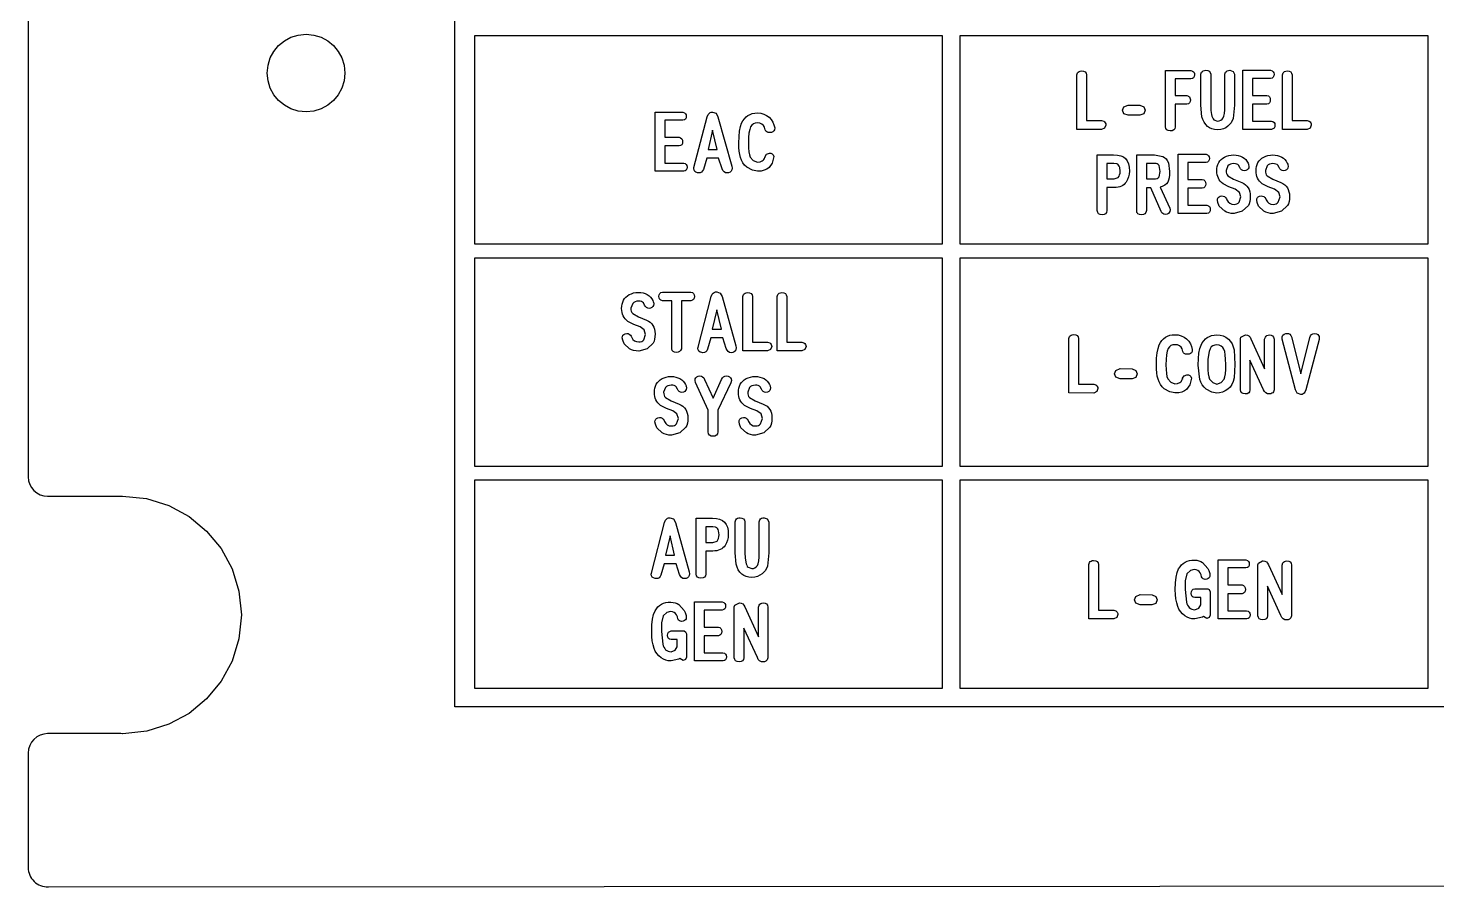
# Model space of a CAD drawing. Extents: x 80 to 225, y -79 to 78.
# Drawn here: x 80 to 152.5, y -78.6 to -34.4 of the extents above; entities that cross this region are included whole.
import ezdxf

# ---------------------------------------------------------------- set-up
doc = ezdxf.new("R2010")
doc.units = 0
doc.layers.add('LAYER_1', color=7, linetype='CONTINUOUS')

msp = doc.modelspace()

# ---------------------------------------------------------------- linework, layer by layer
at = {"layer": 'LAYER_1', "color": 250}
for points in [[(101.9357, 69.1187), (203.0161, 69.1187), (203.0161, -69.3472), (101.9357, -69.3472), (101.9357, 69.1187)], [(102.9594, -34.7687), (127.0183, -34.7687), (127.0183, -45.5231), (102.9594, -45.5231), (102.9594, -34.7687)], [(127.9581, -34.7687), (152.0173, -34.7687), (152.0173, -45.5231), (127.9581, -45.5231), (127.9581, -34.7687)], [(102.9594, -46.2139), (127.0183, -46.2139), (127.0183, -56.9683), (102.9594, -56.9683), (102.9594, -46.2139)], [(127.9581, -46.2139), (152.0173, -46.2139), (152.0173, -56.9683), (127.9581, -56.9683), (127.9581, -46.2139)], [(102.9594, -57.6593), (127.0183, -57.6593), (127.0183, -68.4135), (102.9594, -68.4135), (102.9594, -57.6593)], [(127.9581, -57.6593), (152.0173, -57.6593), (152.0173, -68.4135), (127.9581, -68.4135), (127.9581, -57.6593)]]:
    msp.add_lwpolyline(points, close=True, dxfattribs=at)
msp.add_lwpolyline([(79.9759, 57.0999), (79.9758, -57.5), (79.9962, -57.7014), (80.0546, -57.8892), (80.147, -58.0593), (80.2693, -58.2076), (80.4174, -58.33), (80.5873, -58.4225), (80.7748, -58.481), (80.9759, -58.5014), (84.7471, -58.5013), (84.7471, -58.502), (84.8374, -58.5014), (86.0691, -58.6256), (87.2164, -58.982), (88.2547, -59.5459), (89.1594, -60.2927), (89.9059, -61.1978), (90.4696, -62.2366), (90.8259, -63.3844), (90.9501, -64.6167), (90.8261, -65.8478), (90.4704, -66.9947), (89.9077, -68.0328), (89.1625, -68.9376), (88.2592, -69.6845), (87.2225, -70.2489), (86.0768, -70.6063), (84.8467, -70.7321), (84.8269, -70.7319), (84.7474, -70.7309), (84.7471, -70.7314), (80.9759, -70.7314), (80.7748, -70.7518), (80.5873, -70.8103), (80.4174, -70.9027), (80.2694, -71.0251), (80.1471, -71.1734), (80.0547, -71.3434), (79.9963, -71.5311), (79.9759, -71.7325), (79.9758, -77.6209), (79.9806, -77.725), (79.9951, -77.8252), (80.0192, -77.9217), (80.0528, -78.0141), (80.096, -78.1025), (80.1486, -78.1868), (80.2107, -78.2668), (80.2822, -78.3424), (80.3604, -78.411), (80.4426, -78.47), (80.5286, -78.5195), (80.6184, -78.5594), (80.7119, -78.5896), (80.809, -78.6102), (80.9096, -78.6209), (81.0136, -78.6218), (224.0136, -78.5346)], dxfattribs=at)
at = {"layer": 'LAYER_1', "color": 7}
for points in [[(94.2808, -34.7056), (94.6839, -34.7462), (95.0593, -34.8628), (95.399, -35.0472), (95.695, -35.2914), (95.9392, -35.5874), (96.1236, -35.9271), (96.2402, -36.3026), (96.2808, -36.7057), (96.2402, -37.1087), (96.1236, -37.4842), (95.9392, -37.8239), (95.695, -38.1199), (95.399, -38.3641), (95.0593, -38.5485), (94.6838, -38.6651), (94.2808, -38.7057), (93.8778, -38.665), (93.5024, -38.5485), (93.1627, -38.3641), (92.8667, -38.1199), (92.6224, -37.8239), (92.438, -37.4841), (92.3214, -37.1087), (92.2808, -36.7057), (92.3214, -36.3026), (92.438, -35.9272), (92.6224, -35.5874), (92.8666, -35.2914), (93.1626, -35.0472), (93.5023, -34.8628), (93.8778, -34.7463), (94.2808, -34.7056)], [(133.9583, -39.6054), (133.9583, -36.8007), (133.9918, -36.6984), (134.0278, -36.6537), (134.0746, -36.6217), (134.1321, -36.6025), (134.2003, -36.5961), (134.3077, -36.6081), (134.3859, -36.6462), (134.435, -36.7104), (134.4552, -36.8007), (134.4554, -39.1526), (135.234, -39.1526), (135.34, -39.1846), (135.3865, -39.2191), (135.42, -39.2635), (135.4406, -39.3177), (135.4481, -39.3816), (135.389, -39.5354), (135.2339, -39.6054), (133.9583, -39.6054)], [(139.0151, -36.9984), (139.0151, -37.8641), (139.6151, -37.8641), (139.7079, -37.8978), (139.7489, -37.932), (139.7784, -37.975), (139.7963, -38.0269), (139.8026, -38.0874), (139.7917, -38.1776), (139.7568, -38.2437), (139.698, -38.2857), (139.6151, -38.3035), (139.0151, -38.3034), (139.0151, -39.4769), (138.9943, -39.569), (138.9453, -39.6344), (138.8679, -39.6731), (138.762, -39.6854), (138.6614, -39.6717), (138.5873, -39.6324), (138.5395, -39.5675), (138.5179, -39.4769), (138.518, -36.5717), (139.8257, -36.5717), (139.9183, -36.6017), (139.9593, -36.636), (139.9889, -36.6798), (140.007, -36.733), (140.0137, -36.7957), (140.0019, -36.8823), (139.9666, -36.9449), (139.9077, -36.9836), (139.8255, -36.9984), (139.0151, -36.9984)], [(142.0085, -39.0466), (141.9042, -39.2717), (141.7364, -39.4413), (141.6238, -39.5219), (141.4984, -39.5795), (141.3603, -39.6141), (141.2094, -39.6256), (141.0511, -39.6152), (140.9118, -39.5841), (140.7912, -39.5324), (140.6894, -39.4598), (140.5887, -39.354), (140.506, -39.234), (140.4415, -39.0998), (140.3951, -38.9512), (140.3468, -38.3614), (140.347, -36.765), (140.3785, -36.6628), (140.4168, -36.618), (140.4664, -36.5856), (140.5273, -36.5658), (140.5998, -36.5586), (140.695, -36.5707), (140.7677, -36.6091), (140.8179, -36.6739), (140.8458, -36.7651), (140.8458, -38.3593), (140.856, -38.6281), (140.8868, -38.8422), (140.9098, -38.9288), (140.938, -39.0017), (140.9713, -39.0609), (141.0098, -39.1064), (141.2018, -39.1768), (141.2881, -39.1675), (141.3647, -39.1377), (141.4315, -39.0874), (141.4884, -39.0166), (141.5285, -38.9226), (141.5571, -38.7817), (141.5743, -38.5939), (141.58, -38.3593), (141.5801, -36.765), (141.6137, -36.6628), (141.652, -36.618), (141.702, -36.5856), (141.7635, -36.5658), (141.8368, -36.5586), (141.9964, -36.6163), (142.0771, -36.7651), (142.0771, -38.3614), (142.0085, -39.0466)], [(142.507, -39.6054), (142.507, -36.5527), (143.9333, -36.5527), (144.0108, -36.5913), (144.066, -36.6403), (144.099, -36.6996), (144.11, -36.769), (144.0991, -36.8535), (144.066, -36.9171), (144.0108, -36.9597), (143.9333, -36.9813), (143.0041, -36.9811), (143.0041, -37.8565), (143.7363, -37.8565), (143.8152, -37.8808), (143.8716, -37.9281), (143.9055, -37.9982), (143.9168, -38.0912), (143.9055, -38.1764), (143.8716, -38.2403), (143.8151, -38.2827), (143.7362, -38.3035), (143.0041, -38.3034), (143.0041, -39.1883), (143.976, -39.1883), (144.0536, -39.2077), (144.109, -39.2485), (144.1421, -39.311), (144.1532, -39.395), (144.1421, -39.4799), (144.109, -39.5433), (144.0537, -39.5851), (143.9765, -39.6054), (142.507, -39.6054)], [(144.5374, -39.6054), (144.5374, -36.8007), (144.5709, -36.6984), (144.6069, -36.6537), (144.6537, -36.6217), (144.7112, -36.6025), (144.7794, -36.5961), (144.8868, -36.6081), (144.965, -36.6462), (145.0141, -36.7104), (145.0343, -36.8007), (145.0345, -39.1526), (145.8131, -39.1526), (145.9191, -39.1846), (145.9656, -39.2191), (145.9991, -39.2635), (146.0197, -39.3177), (146.0272, -39.3816), (145.9681, -39.5354), (145.813, -39.6054), (144.5374, -39.6054)], [(136.5969, -38.8806), (136.3788, -38.7968), (136.3025, -38.6162), (136.375, -38.4445), (136.5968, -38.3518), (137.2059, -38.3574), (137.4086, -38.4491), (137.4741, -38.6239), (137.4054, -38.8024), (137.2058, -38.8806), (136.5969, -38.8806)], [(112.251, -41.7634), (112.251, -38.7107), (113.6776, -38.7107), (113.755, -38.7494), (113.8101, -38.7984), (113.8431, -38.8576), (113.8541, -38.927), (113.8432, -39.0115), (113.8101, -39.0751), (113.7549, -39.1178), (113.6774, -39.1393), (112.7481, -39.1393), (112.7481, -40.0145), (113.4803, -40.0145), (113.5593, -40.0389), (113.6157, -40.0861), (113.6496, -40.1562), (113.6609, -40.2492), (113.6496, -40.3345), (113.6157, -40.3983), (113.5592, -40.4407), (113.4803, -40.4615), (112.7481, -40.4614), (112.7481, -41.3465), (113.72, -41.3465), (113.7976, -41.3657), (113.853, -41.4066), (113.8862, -41.469), (113.8973, -41.553), (113.8863, -41.6379), (113.8531, -41.7013), (113.7978, -41.7431), (113.7206, -41.7634), (112.251, -41.7634)], [(115.6931, -41.6325), (115.5185, -41.0897), (114.9055, -41.0897), (114.7378, -41.6686), (114.6953, -41.7484), (114.6405, -41.8054), (114.5732, -41.8397), (114.4936, -41.8511), (114.4345, -41.8455), (114.3489, -41.8164), (114.2877, -41.7686), (114.251, -41.702), (114.2387, -41.6165), (114.2444, -41.5644), (114.9259, -38.9511), (114.978, -38.8343), (115.022, -38.7816), (115.074, -38.7435), (115.1338, -38.72), (115.2017, -38.7109), (115.3886, -38.777), (115.4846, -38.9512), (116.1922, -41.4959), (116.2074, -41.5982), (116.1963, -41.6852), (116.1631, -41.7545), (116.1076, -41.806), (116.03, -41.8397), (115.9499, -41.8511), (115.8677, -41.8374), (115.7975, -41.7964), (115.7392, -41.728), (115.6931, -41.6325)], [(118.1126, -41.5753), (118.0052, -41.6567), (117.8697, -41.7149), (117.7062, -41.7498), (117.5143, -41.7615), (117.2556, -41.7095), (116.9613, -41.5511), (116.8554, -41.4456), (116.7668, -41.3266), (116.6952, -41.1942), (116.6409, -41.0483), (116.6045, -40.8998), (116.579, -40.728), (116.5644, -40.533), (116.5608, -40.3148), (116.5703, -39.976), (116.5967, -39.6921), (116.6402, -39.463), (116.7007, -39.2887), (116.7672, -39.1647), (116.8437, -39.0572), (116.9301, -38.9663), (117.0265, -38.892), (117.1329, -38.8342), (117.2494, -38.7929), (117.3758, -38.7682), (117.5124, -38.7599), (117.6832, -38.7736), (117.8399, -38.8151), (117.9823, -38.8845), (118.1106, -38.9816), (118.2203, -39.1007), (118.3059, -39.231), (118.3673, -39.3725), (118.4043, -39.5251), (118.3992, -39.6219), (118.3623, -39.6869), (118.3078, -39.7334), (118.2355, -39.7613), (118.1456, -39.7706), (118.061, -39.7617), (117.9949, -39.7348), (117.9475, -39.6901), (117.9186, -39.6275), (117.8811, -39.4954), (117.824, -39.4014), (117.745, -39.3332), (117.6443, -39.2908), (117.522, -39.2742), (117.4061, -39.2836), (117.3083, -39.3197), (117.2285, -39.3823), (117.1666, -39.4712), (117.1153, -39.61), (117.0785, -39.7969), (117.0564, -40.0318), (117.049, -40.3148), (117.055, -40.5581), (117.0728, -40.759), (117.1024, -40.9175), (117.1437, -41.0336), (117.3039, -41.2104), (117.5105, -41.2923), (117.6508, -41.2766), (117.7619, -41.2294), (117.8064, -41.194), (117.8437, -41.1508), (117.8737, -41.0997), (117.8964, -41.0407), (117.9002, -41.0483), (117.9072, -40.9981), (117.9784, -40.8754), (118.1309, -40.8232), (118.2059, -40.8338), (118.2702, -40.8658), (118.3241, -40.9192), (118.3674, -40.9942), (118.2797, -41.3484), (118.1126, -41.5753)], [(115.2057, -39.6485), (114.9744, -40.6369), (115.4421, -40.6369), (115.2057, -39.6485)], [(136.4953, -42.3169), (136.446, -42.3829), (136.3885, -42.44), (136.3226, -42.4883), (136.2485, -42.5278), (136.1661, -42.5585), (136.0755, -42.5805), (135.9767, -42.5936), (135.8697, -42.598), (135.5081, -42.598), (135.5081, -43.7925), (135.4888, -43.8838), (135.4404, -43.9489), (135.3631, -43.988), (135.2569, -44.001), (135.1529, -43.988), (135.0772, -43.949), (135.0298, -43.8838), (135.0108, -43.7925), (135.011, -40.9129), (135.8474, -40.9129), (136.0469, -40.9253), (136.2169, -40.9625), (136.3574, -41.0245), (136.4685, -41.1113), (136.5528, -41.226), (136.613, -41.3721), (136.6491, -41.5496), (136.6611, -41.7584), (136.6508, -41.9055), (136.6197, -42.0477), (136.5678, -42.1848), (136.4953, -42.3169)], [(138.2892, -43.8292), (137.773, -42.6153), (137.5345, -42.6133), (137.5345, -43.7918), (137.512, -43.8865), (137.4645, -43.9541), (137.3919, -43.9946), (137.2942, -44.0081), (137.1806, -43.9946), (137.0998, -43.9541), (137.0718, -43.9237), (137.0521, -43.8865), (137.0406, -43.8426), (137.0374, -43.7918), (137.0374, -40.9129), (137.9592, -40.9129), (138.3876, -40.9948), (138.4742, -41.0508), (138.5497, -41.1238), (138.614, -41.2137), (138.6673, -41.3209), (138.734, -41.7698), (138.728, -41.9435), (138.7098, -42.093), (138.6796, -42.2182), (138.6374, -42.3191), (138.5735, -42.4087), (138.4886, -42.482), (138.3826, -42.539), (138.2554, -42.5797), (138.2537, -42.5739), (138.7417, -43.6691), (138.7525, -43.7531), (138.7434, -43.8302), (138.7163, -43.8919), (138.671, -43.9382), (138.6075, -43.9693), (138.509, -43.9858), (138.4381, -43.976), (138.3779, -43.9467), (138.3282, -43.8978), (138.2892, -43.8292)], [(139.181, -43.9337), (139.181, -40.881), (140.6075, -40.881), (140.685, -40.9197), (140.7402, -40.9687), (140.7731, -41.0279), (140.7841, -41.0973), (140.7731, -41.1817), (140.7401, -41.2453), (140.6849, -41.288), (140.6074, -41.3096), (139.678, -41.3094), (139.678, -42.1849), (140.4105, -42.1849), (140.4893, -42.2092), (140.5457, -42.2564), (140.5796, -42.3265), (140.5909, -42.4195), (140.5797, -42.5046), (140.5458, -42.5685), (140.4893, -42.611), (140.4103, -42.6318), (139.678, -42.6317), (139.678, -43.5166), (140.6502, -43.5166), (140.7277, -43.536), (140.783, -43.5768), (140.8162, -43.6393), (140.8273, -43.7233), (140.8163, -43.8082), (140.7831, -43.8716), (140.7278, -43.9134), (140.6506, -43.9337), (139.181, -43.9337)], [(142.7854, -43.5242), (142.4687, -43.8237), (142.0497, -43.9412), (141.9079, -43.9338), (141.7809, -43.9117), (141.6686, -43.875), (141.5711, -43.8237), (141.2876, -43.5612), (141.2151, -43.373), (141.1947, -43.2541), (141.2038, -43.1816), (141.231, -43.1227), (141.2763, -43.0773), (141.3397, -43.0455), (141.4274, -43.0303), (141.4949, -43.0395), (141.5561, -43.0671), (141.6112, -43.1132), (141.6601, -43.1779), (141.6842, -43.2408), (141.7467, -43.3396), (141.8281, -43.4101), (141.9283, -43.4523), (142.0472, -43.4664), (142.1242, -43.4595), (142.193, -43.4388), (142.2536, -43.4044), (142.3059, -43.3564), (142.3975, -43.0882), (142.3269, -42.8497), (142.1108, -42.6857), (141.7866, -42.5689), (141.4814, -42.4124), (141.4068, -42.349), (141.3421, -42.2799), (141.2874, -42.2053), (141.2426, -42.125), (141.2078, -42.039), (141.1829, -41.9475), (141.168, -41.8504), (141.163, -41.7476), (141.1692, -41.6262), (141.1877, -41.5139), (141.2185, -41.4107), (141.2617, -41.3165), (141.3172, -41.2314), (141.385, -41.1554), (141.4652, -41.0884), (141.5577, -41.0304), (141.664, -40.9815), (141.7776, -40.9466), (141.8985, -40.9255), (142.0269, -40.9185), (142.1504, -40.9254), (142.2672, -40.9461), (142.3775, -40.9805), (142.4814, -41.0286), (142.572, -41.0884), (142.65, -41.1602), (142.7154, -41.2438), (142.7681, -41.3394), (142.7923, -41.3953), (142.7941, -41.4029), (142.7909, -41.3953), (142.7998, -41.4215), (142.8132, -41.5111), (142.8034, -41.5855), (142.7737, -41.6458), (142.7242, -41.6918), (142.6549, -41.7234), (142.5729, -41.738), (142.5023, -41.7273), (142.441, -41.6951), (142.3893, -41.6416), (142.3472, -41.5669), (142.2843, -41.4531), (142.2428, -41.4165), (142.1874, -41.3902), (142.118, -41.3745), (142.0345, -41.3692), (141.9397, -41.3761), (141.8581, -41.3968), (141.7896, -41.4312), (141.7344, -41.4792), (141.6416, -41.7303), (141.6437, -41.8099), (141.6593, -41.881), (141.6885, -41.9433), (141.7313, -41.9968), (142.0269, -42.1665), (142.4427, -42.3411), (142.5466, -42.3932), (142.6366, -42.456), (142.7128, -42.5296), (142.7751, -42.6139), (142.8235, -42.7089), (142.8581, -42.8146), (142.8788, -42.9311), (142.8857, -43.0582), (142.8794, -43.2029), (142.8606, -43.3287), (142.8292, -43.4358), (142.7854, -43.5242)], [(144.8043, -43.5242), (144.4876, -43.8237), (144.0686, -43.9412), (143.9268, -43.9338), (143.7998, -43.9117), (143.6875, -43.875), (143.59, -43.8237), (143.3065, -43.5612), (143.234, -43.373), (143.2136, -43.2541), (143.2227, -43.1816), (143.2499, -43.1227), (143.2952, -43.0773), (143.3586, -43.0455), (143.4463, -43.0303), (143.5138, -43.0395), (143.575, -43.0671), (143.6301, -43.1132), (143.679, -43.1779), (143.7031, -43.2408), (143.7656, -43.3396), (143.847, -43.4101), (143.9472, -43.4523), (144.0661, -43.4664), (144.1431, -43.4595), (144.2119, -43.4388), (144.2725, -43.4044), (144.3248, -43.3564), (144.4164, -43.0882), (144.3458, -42.8497), (144.1297, -42.6857), (143.8055, -42.5689), (143.5003, -42.4124), (143.4257, -42.349), (143.361, -42.2799), (143.3063, -42.2053), (143.2615, -42.125), (143.2267, -42.039), (143.2018, -41.9475), (143.1869, -41.8504), (143.1819, -41.7476), (143.1881, -41.6262), (143.2066, -41.5139), (143.2374, -41.4107), (143.2806, -41.3165), (143.3361, -41.2314), (143.4039, -41.1554), (143.4841, -41.0884), (143.5766, -41.0304), (143.6829, -40.9815), (143.7965, -40.9466), (143.9174, -40.9255), (144.0458, -40.9185), (144.1693, -40.9254), (144.2861, -40.9461), (144.3964, -40.9805), (144.5003, -41.0286), (144.5909, -41.0884), (144.669, -41.1602), (144.7343, -41.2438), (144.787, -41.3394), (144.8112, -41.3953), (144.813, -41.4029), (144.8098, -41.3953), (144.8187, -41.4215), (144.8321, -41.5111), (144.8223, -41.5855), (144.7926, -41.6458), (144.7431, -41.6918), (144.6738, -41.7234), (144.5918, -41.738), (144.5212, -41.7273), (144.4599, -41.6951), (144.4082, -41.6416), (144.3661, -41.5669), (144.3032, -41.4531), (144.2617, -41.4165), (144.2063, -41.3902), (144.1369, -41.3745), (144.0534, -41.3692), (143.9586, -41.3761), (143.877, -41.3968), (143.8085, -41.4312), (143.7533, -41.4792), (143.6605, -41.7303), (143.6626, -41.8099), (143.6782, -41.881), (143.7074, -41.9433), (143.7502, -41.9968), (144.0458, -42.1665), (144.4616, -42.3411), (144.5655, -42.3932), (144.6555, -42.456), (144.7317, -42.5296), (144.794, -42.6139), (144.8424, -42.7089), (144.877, -42.8146), (144.8977, -42.9311), (144.9046, -43.0582), (144.8983, -43.2029), (144.8795, -43.3287), (144.8481, -43.4358), (144.8043, -43.5242)], [(136.1661, -41.5644), (136.143, -41.498), (136.1094, -41.4439), (136.0652, -41.402), (136.0108, -41.3725), (135.8658, -41.3578), (135.5081, -41.3578), (135.5081, -42.155), (135.8736, -42.155), (136.0909, -42.0895), (136.1319, -42.0234), (136.161, -41.9463), (136.1785, -41.858), (136.1843, -41.7584), (136.1661, -41.5644)], [(138.1937, -41.462), (138.149, -41.4157), (138.0965, -41.3825), (138.0364, -41.3626), (137.9687, -41.3559), (137.5345, -41.3559), (137.5345, -42.1607), (137.9072, -42.1607), (138.0067, -42.1535), (138.0881, -42.1317), (138.1511, -42.0956), (138.1956, -42.0451), (138.2477, -41.7698), (138.1937, -41.462)], [(112.148, -50.6108), (111.8314, -50.9103), (111.4124, -51.0278), (111.2706, -51.0204), (111.1436, -50.9983), (111.0313, -50.9616), (110.9338, -50.9103), (110.6503, -50.6478), (110.5778, -50.4596), (110.5574, -50.3407), (110.5665, -50.2682), (110.5937, -50.2093), (110.639, -50.1639), (110.7024, -50.1321), (110.7901, -50.1169), (110.8576, -50.1261), (110.9189, -50.1537), (110.9739, -50.1998), (111.0228, -50.2645), (111.0469, -50.3274), (111.1094, -50.4262), (111.1908, -50.4967), (111.291, -50.5389), (111.4099, -50.553), (111.4869, -50.5461), (111.5558, -50.5254), (111.6163, -50.491), (111.6686, -50.443), (111.7602, -50.1748), (111.6896, -49.9363), (111.4735, -49.7723), (111.1493, -49.6555), (110.8441, -49.499), (110.7695, -49.4356), (110.7048, -49.3665), (110.6501, -49.2919), (110.6053, -49.2116), (110.5705, -49.1256), (110.5456, -49.0341), (110.5307, -48.937), (110.5257, -48.8342), (110.5319, -48.7128), (110.5504, -48.6005), (110.5812, -48.4973), (110.6244, -48.4031), (110.6799, -48.318), (110.7477, -48.242), (110.8279, -48.175), (110.9204, -48.117), (111.0267, -48.0681), (111.1403, -48.0332), (111.2612, -48.0121), (111.3896, -48.0051), (111.5131, -48.012), (111.6299, -48.0327), (111.7402, -48.0671), (111.8441, -48.1152), (111.9347, -48.175), (112.0127, -48.2468), (112.0781, -48.3304), (112.1308, -48.426), (112.155, -48.4819), (112.1568, -48.4895), (112.1536, -48.4819), (112.1625, -48.5081), (112.1759, -48.5977), (112.166, -48.6722), (112.1364, -48.7324), (112.0869, -48.7784), (112.0176, -48.81), (111.9356, -48.8246), (111.865, -48.8139), (111.8037, -48.7817), (111.752, -48.7282), (111.7099, -48.6535), (111.647, -48.5397), (111.6054, -48.5031), (111.55, -48.4768), (111.4807, -48.4611), (111.3972, -48.4558), (111.3024, -48.4627), (111.2208, -48.4834), (111.1523, -48.5178), (111.0971, -48.5658), (111.0043, -48.8169), (111.0064, -48.8965), (111.022, -48.9676), (111.0512, -49.0299), (111.094, -49.0834), (111.3896, -49.2531), (111.8053, -49.4277), (111.9092, -49.4798), (111.9993, -49.5426), (112.0754, -49.6162), (112.1377, -49.7005), (112.1862, -49.7955), (112.2207, -49.9012), (112.2415, -50.0177), (112.2484, -50.1448), (112.2421, -50.2895), (112.2232, -50.4153), (112.1918, -50.5224), (112.148, -50.6108)], [(113.6037, -48.431), (113.6037, -50.9084), (113.5587, -50.9928), (113.5017, -51.0527), (113.433, -51.0879), (113.3525, -51.0985), (113.2539, -51.0837), (113.18, -51.0473), (113.1308, -50.9889), (113.1065, -50.9084), (113.1067, -48.431), (112.6338, -48.431), (112.5498, -48.4091), (112.4897, -48.3636), (112.4536, -48.2946), (112.4416, -48.2023), (112.4537, -48.1207), (112.4897, -48.0584), (112.5497, -48.0154), (112.6336, -47.9918), (114.0786, -47.9918), (114.1642, -48.0144), (114.2254, -48.0584), (114.2621, -48.1236), (114.2743, -48.2099), (114.2621, -48.2995), (114.2253, -48.3662), (114.1641, -48.41), (114.0785, -48.431), (113.6037, -48.431)], [(115.908, -50.8892), (115.7332, -50.3465), (115.1204, -50.3465), (114.9525, -50.9255), (114.9101, -51.0053), (114.8553, -51.0623), (114.788, -51.0966), (114.7084, -51.108), (114.6493, -51.1022), (114.5638, -51.0732), (114.5026, -51.0255), (114.4658, -50.9588), (114.4535, -50.8734), (114.4592, -50.8213), (115.1408, -48.2078), (115.1928, -48.091), (115.2368, -48.0383), (115.2887, -48.0003), (115.3486, -47.9767), (115.4165, -47.9676), (115.6034, -48.0337), (115.6994, -48.2079), (116.4071, -50.7526), (116.4222, -50.8549), (116.4112, -50.942), (116.3779, -51.0113), (116.3225, -51.0628), (116.2448, -51.0966), (116.1647, -51.108), (116.0825, -51.0943), (116.0122, -51.0532), (115.9541, -50.9849), (115.908, -50.8892)], [(116.7643, -51.0203), (116.7643, -48.2156), (116.7979, -48.1133), (116.8339, -48.0685), (116.8807, -48.0366), (116.9383, -48.0174), (117.0064, -48.011), (117.1139, -48.023), (117.1921, -48.0611), (117.2411, -48.1253), (117.2613, -48.2156), (117.2613, -50.5675), (118.04, -50.5675), (118.1461, -50.5995), (118.1926, -50.634), (118.2262, -50.6784), (118.2467, -50.7326), (118.2542, -50.7965), (118.1951, -50.9503), (118.04, -51.0203), (116.7643, -51.0203)], [(118.5258, -51.0203), (118.5258, -48.2156), (118.5594, -48.1133), (118.5953, -48.0685), (118.6422, -48.0366), (118.6997, -48.0174), (118.7679, -48.011), (118.8753, -48.023), (118.9535, -48.0611), (119.0026, -48.1253), (119.0228, -48.2156), (119.0229, -50.5675), (119.8015, -50.5675), (119.9076, -50.5995), (119.9542, -50.634), (119.9877, -50.6784), (120.0082, -50.7326), (120.0157, -50.7965), (119.9566, -50.9503), (119.8015, -51.0203), (118.5258, -51.0203)], [(115.4204, -48.9052), (115.1891, -49.8938), (115.657, -49.8938), (115.4204, -48.9052)], [(133.5495, -53.1843), (133.5495, -50.3798), (133.5831, -50.2774), (133.619, -50.2328), (133.6659, -50.2008), (133.7234, -50.1815), (133.7916, -50.1751), (133.899, -50.1871), (133.9772, -50.2253), (134.0263, -50.2895), (134.0465, -50.3799), (134.0466, -52.7318), (134.8253, -52.7318), (134.9313, -52.7636), (134.9779, -52.7981), (135.0114, -52.8426), (135.0319, -52.8968), (135.0394, -52.9606), (134.9803, -53.1146), (134.8252, -53.1844), (133.5495, -53.1843)], [(139.6076, -52.9962), (139.5002, -53.0776), (139.3647, -53.1359), (139.2012, -53.1708), (139.0093, -53.1825), (138.7506, -53.1305), (138.4563, -52.9721), (138.3505, -52.8666), (138.2618, -52.7476), (138.1903, -52.6152), (138.1359, -52.4693), (138.0995, -52.3208), (138.074, -52.149), (138.0594, -51.954), (138.0558, -51.7358), (138.0653, -51.397), (138.0917, -51.1131), (138.1351, -50.884), (138.1957, -50.7097), (138.2622, -50.5857), (138.3387, -50.4782), (138.4251, -50.3873), (138.5215, -50.313), (138.6279, -50.2552), (138.7443, -50.2139), (138.8708, -50.1892), (139.0074, -50.1809), (139.1783, -50.1947), (139.3349, -50.2363), (139.4774, -50.3055), (139.6056, -50.4026), (139.7152, -50.5217), (139.8008, -50.652), (139.8622, -50.7935), (139.8993, -50.9461), (139.8942, -51.0428), (139.8573, -51.1079), (139.8027, -51.1544), (139.7305, -51.1823), (139.6406, -51.1916), (139.5559, -51.1826), (139.4899, -51.1558), (139.4425, -51.1111), (139.4136, -51.0485), (139.3761, -50.9164), (139.3189, -50.8224), (139.2399, -50.7542), (139.1392, -50.7117), (139.017, -50.6951), (138.9012, -50.7047), (138.8034, -50.7408), (138.7235, -50.8033), (138.6616, -50.8922), (138.6103, -51.031), (138.5735, -51.2179), (138.5514, -51.4528), (138.544, -51.7358), (138.55, -51.9791), (138.5678, -52.18), (138.5974, -52.3386), (138.6387, -52.4547), (138.7989, -52.6314), (139.0055, -52.7133), (139.1458, -52.6976), (139.2568, -52.6504), (139.3014, -52.615), (139.3387, -52.5718), (139.3687, -52.5206), (139.3914, -52.4616), (139.3952, -52.4693), (139.4022, -52.4191), (139.4734, -52.2964), (139.6259, -52.2443), (139.7008, -52.2548), (139.7652, -52.2868), (139.819, -52.3402), (139.8624, -52.4152), (139.7747, -52.7694), (139.6076, -52.9962)], [(141.7352, -52.9835), (141.5906, -53.0756), (141.4468, -53.1414), (141.3038, -53.1809), (141.1617, -53.194), (140.903, -53.1419), (140.6087, -52.9835), (140.5028, -52.878), (140.4142, -52.7591), (140.3426, -52.6267), (140.2883, -52.4808), (140.2063, -51.7466), (140.2166, -51.4082), (140.2436, -51.1244), (140.2874, -50.8951), (140.348, -50.7205), (140.4143, -50.5965), (140.4907, -50.489), (140.5771, -50.3981), (140.6736, -50.3238), (140.7801, -50.266), (140.8966, -50.2247), (141.0232, -50.2), (141.1598, -50.1917), (141.3305, -50.2054), (141.4868, -50.2469), (141.6287, -50.3163), (141.7561, -50.4134), (141.8612, -50.5269), (141.9455, -50.6554), (142.0089, -50.7989), (142.0517, -50.957), (142.093, -51.7243), (142.0536, -52.4102), (142.0058, -52.5947), (141.9368, -52.7517), (141.8466, -52.8813), (141.7352, -52.9835)], [(141.5287, -50.9277), (141.4637, -50.8334), (141.3822, -50.765), (141.2841, -50.7226), (141.1693, -50.706), (141.0535, -50.7155), (140.9557, -50.7517), (140.8759, -50.8144), (140.814, -50.9037), (140.7627, -51.0421), (140.7259, -51.2289), (140.7038, -51.4639), (140.6964, -51.7472), (140.7022, -51.9906), (140.7197, -52.1915), (140.7487, -52.3501), (140.7892, -52.4662), (140.9507, -52.6429), (141.1579, -52.7248), (141.3779, -52.6485), (141.5438, -52.4731), (141.5814, -52.3572), (141.6071, -52.1936), (141.6211, -51.9822), (141.6232, -51.723), (141.6149, -51.4376), (141.5962, -51.21), (141.5675, -51.04), (141.5287, -50.9277)], [(143.5666, -53.0135), (142.8667, -51.4953), (142.8667, -53.0242), (142.8495, -53.1166), (142.8033, -53.1819), (142.7283, -53.22), (142.6244, -53.2309), (142.5232, -53.2158), (142.4485, -53.1763), (142.4002, -53.1123), (142.3784, -53.0236), (142.3786, -50.4025), (142.4045, -50.3111), (142.6092, -50.1992), (142.6524, -50.1955), (142.7414, -50.208), (142.8151, -50.2454), (142.8735, -50.3078), (142.9168, -50.3951), (143.6244, -51.9335), (143.6244, -50.4058), (143.6599, -50.3016), (143.6974, -50.256), (143.7449, -50.2231), (143.8026, -50.2029), (143.8704, -50.1955), (143.963, -50.2079), (144.0339, -50.247), (144.0831, -50.313), (144.1106, -50.4059), (144.1107, -53.0242), (144.0769, -53.1227), (144.0416, -53.1681), (143.9965, -53.2012), (143.942, -53.2221), (143.878, -53.2309), (143.7725, -53.2223), (143.6854, -53.1832), (143.6168, -53.1136), (143.5666, -53.0135)], [(145.7494, -53.0135), (145.6973, -53.1361), (145.6551, -53.1909), (145.6064, -53.2306), (145.5514, -53.2551), (145.4901, -53.2646), (145.3006, -53.1958), (145.2053, -53.0129), (144.5239, -50.4096), (144.5306, -50.298), (144.5657, -50.2127), (144.6292, -50.1538), (144.7209, -50.1211), (144.78, -50.1153), (144.8603, -50.1266), (144.9257, -50.1606), (144.9764, -50.2173), (145.0127, -50.2966), (145.4825, -52.2016), (145.9542, -50.3238), (145.9907, -50.235), (146.0423, -50.1716), (146.1089, -50.1337), (146.1906, -50.1211), (146.291, -50.1376), (146.3556, -50.1681), (146.4017, -50.2149), (146.4293, -50.278), (146.4385, -50.3576), (146.4309, -50.4357), (145.7494, -53.0135)], [(136.1881, -52.4597), (135.9701, -52.3758), (135.8938, -52.1954), (135.9663, -52.0237), (136.1881, -51.9308), (136.7971, -51.9366), (136.9999, -52.0281), (137.0654, -52.2029), (136.9967, -52.3816), (136.7971, -52.4598), (136.1881, -52.4597)], [(113.832, -54.9391), (113.5153, -55.2386), (113.0963, -55.3561), (112.9545, -55.3487), (112.8275, -55.3266), (112.7152, -55.2899), (112.6177, -55.2386), (112.3342, -54.9761), (112.2617, -54.7879), (112.2413, -54.669), (112.2504, -54.5966), (112.2776, -54.5376), (112.3229, -54.4922), (112.3863, -54.4604), (112.474, -54.4452), (112.5415, -54.4544), (112.6027, -54.482), (112.6578, -54.5281), (112.7067, -54.5928), (112.7308, -54.6557), (112.7933, -54.7545), (112.8747, -54.825), (112.9749, -54.8672), (113.0938, -54.8813), (113.1708, -54.8744), (113.2396, -54.8537), (113.3002, -54.8193), (113.3525, -54.7713), (113.4441, -54.5031), (113.3735, -54.2646), (113.1574, -54.1006), (112.8332, -53.9838), (112.528, -53.8273), (112.4534, -53.7639), (112.3887, -53.6949), (112.334, -53.6202), (112.2892, -53.5399), (112.2544, -53.454), (112.2295, -53.3625), (112.2146, -53.2653), (112.2096, -53.1625), (112.2158, -53.0411), (112.2343, -52.9289), (112.2651, -52.8256), (112.3083, -52.7315), (112.3638, -52.6463), (112.4316, -52.5703), (112.5118, -52.5033), (112.6043, -52.4453), (112.7106, -52.3964), (112.8242, -52.3615), (112.9451, -52.3404), (113.0735, -52.3334), (113.197, -52.3403), (113.3138, -52.361), (113.4241, -52.3954), (113.528, -52.4435), (113.6186, -52.5033), (113.6966, -52.575), (113.762, -52.6587), (113.8147, -52.7543), (113.8389, -52.8103), (113.8407, -52.8178), (113.8375, -52.8103), (113.8464, -52.8364), (113.8598, -52.926), (113.8499, -53.0004), (113.8203, -53.0607), (113.7708, -53.1067), (113.7015, -53.1383), (113.6195, -53.1528), (113.5489, -53.1421), (113.4876, -53.11), (113.4359, -53.0565), (113.3938, -52.9818), (113.3309, -52.868), (113.2894, -52.8314), (113.234, -52.8051), (113.1646, -52.7894), (113.0811, -52.7841), (112.9862, -52.791), (112.9046, -52.8117), (112.8362, -52.8461), (112.781, -52.8941), (112.6882, -53.1452), (112.6903, -53.2248), (112.7059, -53.2959), (112.7351, -53.3582), (112.7779, -53.4117), (113.0735, -53.5814), (113.4893, -53.756), (113.5932, -53.8082), (113.6832, -53.871), (113.7594, -53.9446), (113.8217, -54.0289), (113.8701, -54.1239), (113.9047, -54.2296), (113.9254, -54.346), (113.9323, -54.4731), (113.926, -54.6178), (113.9072, -54.7436), (113.8758, -54.8507), (113.832, -54.9391)], [(115.475, -54.0727), (115.475, -55.189), (115.4526, -55.2883), (115.4042, -55.3592), (115.3298, -55.4017), (115.229, -55.4159), (115.1248, -55.401), (115.0483, -55.3583), (114.9993, -55.2876), (114.9779, -55.189), (114.9779, -54.0727), (114.3201, -52.6424), (114.3035, -52.5362), (114.3134, -52.458), (114.3431, -52.395), (114.3925, -52.3472), (114.4618, -52.3145), (114.5527, -52.2997), (114.6297, -52.3117), (114.6948, -52.3478), (114.7479, -52.4079), (114.7891, -52.4918), (115.2354, -53.4529), (115.667, -52.4918), (115.7109, -52.4079), (115.7662, -52.3479), (115.8329, -52.3118), (115.9111, -52.2997), (116.002, -52.3145), (116.0764, -52.3484), (116.1294, -52.3979), (116.1611, -52.4631), (116.1717, -52.5439), (116.1508, -52.6635), (115.475, -54.0727)], [(118.1583, -54.9391), (117.8417, -55.2386), (117.4227, -55.3561), (117.2809, -55.3487), (117.1539, -55.3266), (117.0416, -55.2899), (116.9441, -55.2386), (116.6606, -54.9761), (116.5881, -54.7879), (116.5677, -54.669), (116.5768, -54.5966), (116.604, -54.5376), (116.6493, -54.4922), (116.7127, -54.4604), (116.8004, -54.4452), (116.8679, -54.4544), (116.9292, -54.482), (116.9842, -54.5281), (117.0331, -54.5928), (117.0572, -54.6557), (117.1197, -54.7545), (117.2011, -54.825), (117.3013, -54.8672), (117.4202, -54.8813), (117.4972, -54.8744), (117.5661, -54.8537), (117.6266, -54.8193), (117.6789, -54.7713), (117.7705, -54.5031), (117.6999, -54.2646), (117.4838, -54.1006), (117.1596, -53.9838), (116.8544, -53.8273), (116.7798, -53.7639), (116.7151, -53.6949), (116.6604, -53.6202), (116.6156, -53.5399), (116.5808, -53.454), (116.5559, -53.3625), (116.541, -53.2653), (116.536, -53.1625), (116.5422, -53.0411), (116.5607, -52.9289), (116.5915, -52.8256), (116.6347, -52.7315), (116.6902, -52.6463), (116.758, -52.5703), (116.8382, -52.5033), (116.9307, -52.4453), (117.037, -52.3964), (117.1506, -52.3615), (117.2715, -52.3404), (117.3999, -52.3334), (117.5233, -52.3403), (117.6402, -52.361), (117.7505, -52.3954), (117.8544, -52.4435), (117.945, -52.5033), (118.023, -52.575), (118.0884, -52.6587), (118.1411, -52.7543), (118.1652, -52.8103), (118.1671, -52.8178), (118.1639, -52.8103), (118.1728, -52.8364), (118.1862, -52.926), (118.1763, -53.0004), (118.1467, -53.0607), (118.0972, -53.1067), (118.0279, -53.1383), (117.9459, -53.1528), (117.8753, -53.1421), (117.814, -53.11), (117.7623, -53.0565), (117.7202, -52.9818), (117.6573, -52.868), (117.6157, -52.8314), (117.5603, -52.8051), (117.491, -52.7894), (117.4075, -52.7841), (117.3127, -52.791), (117.2311, -52.8117), (117.1627, -52.8461), (117.1074, -52.8941), (117.0146, -53.1452), (117.0166, -53.2248), (117.0323, -53.2959), (117.0615, -53.3582), (117.1043, -53.4117), (117.3999, -53.5814), (117.8158, -53.756), (117.9197, -53.8082), (118.0097, -53.871), (118.0858, -53.9446), (118.1481, -54.0289), (118.1965, -54.1239), (118.2311, -54.2296), (118.2518, -54.346), (118.2587, -54.4731), (118.2524, -54.6178), (118.2335, -54.7436), (118.2021, -54.8507), (118.1583, -54.9391)], [(113.5041, -62.5279), (113.3293, -61.985), (112.7165, -61.985), (112.5487, -62.5642), (112.5063, -62.6439), (112.4514, -62.701), (112.3841, -62.7353), (112.3045, -62.7467), (112.2454, -62.7409), (112.1599, -62.7119), (112.0987, -62.6641), (112.0619, -62.5975), (112.0496, -62.5121), (112.0553, -62.46), (112.737, -59.8467), (112.7889, -59.7297), (112.8329, -59.677), (112.8848, -59.6389), (112.9447, -59.6154), (113.0126, -59.6063), (113.1995, -59.6724), (113.2955, -59.8467), (114.0032, -62.3912), (114.0183, -62.4936), (114.0073, -62.5806), (113.974, -62.6499), (113.9186, -62.7015), (113.8409, -62.7353), (113.7608, -62.7467), (113.6786, -62.733), (113.6083, -62.6919), (113.5502, -62.6235), (113.5041, -62.5279)], [(115.8479, -61.0424), (115.7986, -61.1083), (115.7411, -61.1654), (115.6752, -61.2137), (115.6011, -61.2532), (115.5187, -61.2839), (115.4281, -61.3058), (115.3293, -61.3189), (115.2223, -61.3233), (114.8607, -61.3233), (114.8607, -62.5178), (114.8414, -62.6091), (114.793, -62.6743), (114.7157, -62.7133), (114.6095, -62.7263), (114.5055, -62.7133), (114.4298, -62.6743), (114.3824, -62.6091), (114.3634, -62.5178), (114.3636, -59.6381), (115.2002, -59.6381), (115.3995, -59.6505), (115.5695, -59.6877), (115.71, -59.7497), (115.8211, -59.8366), (115.9054, -59.9513), (115.9656, -60.0974), (116.0017, -60.2748), (116.0137, -60.4837), (116.0034, -60.6309), (115.9723, -60.7731), (115.9204, -60.9102), (115.8479, -61.0424)], [(115.5187, -60.2897), (115.4956, -60.2233), (115.462, -60.1692), (115.4178, -60.1273), (115.3634, -60.0978), (115.2184, -60.0832), (114.8607, -60.083), (114.8607, -60.8801), (115.2262, -60.8801), (115.4435, -60.8148), (115.4845, -60.7488), (115.5136, -60.6716), (115.5311, -60.5833), (115.5369, -60.4837), (115.5187, -60.2897)], [(118.0315, -62.1001), (117.9271, -62.3253), (117.7593, -62.495), (117.6466, -62.5755), (117.5213, -62.6331), (117.3832, -62.6677), (117.2323, -62.6792), (117.074, -62.6688), (116.9346, -62.6378), (116.8141, -62.5859), (116.7123, -62.5133), (116.6117, -62.4075), (116.529, -62.2876), (116.4644, -62.1534), (116.418, -62.0048), (116.3697, -61.415), (116.3698, -59.8187), (116.4014, -59.7163), (116.4396, -59.6715), (116.4892, -59.6392), (116.5502, -59.6194), (116.6227, -59.6122), (116.7178, -59.6242), (116.7905, -59.6627), (116.8408, -59.7275), (116.8687, -59.8187), (116.8688, -61.4129), (116.879, -61.6817), (116.9097, -61.8958), (116.9328, -61.9824), (116.9609, -62.0553), (116.9942, -62.1145), (117.0327, -62.16), (117.2247, -62.2304), (117.3111, -62.2211), (117.3877, -62.1913), (117.4544, -62.141), (117.5113, -62.0702), (117.5514, -61.9762), (117.5801, -61.8353), (117.5972, -61.6475), (117.6029, -61.4129), (117.6031, -59.8187), (117.6366, -59.7163), (117.6749, -59.6715), (117.7248, -59.6392), (117.7864, -59.6194), (117.8597, -59.6122), (118.0193, -59.6699), (118.1, -59.8187), (118.1001, -61.4149), (118.0315, -62.1001)], [(113.0166, -60.5441), (112.7852, -61.5324), (113.2529, -61.5324), (113.0166, -60.5441)], [(134.5778, -64.8225), (134.5778, -62.018), (134.6115, -61.9156), (134.6475, -61.8709), (134.6943, -61.8389), (134.7518, -61.8196), (134.82, -61.8132), (134.9274, -61.8252), (135.0056, -61.8633), (135.0547, -61.9276), (135.0749, -62.018), (135.0751, -64.37), (135.8538, -64.37), (135.9597, -64.4018), (136.0062, -64.4363), (136.0398, -64.4807), (136.0603, -64.5349), (136.0678, -64.5987), (136.0087, -64.7527), (135.8536, -64.8225), (134.5778, -64.8225)], [(140.425, -64.724), (140.0225, -64.8206), (139.8827, -64.8106), (139.7514, -64.7806), (139.6287, -64.7305), (139.5146, -64.6604), (139.3931, -64.5577), (139.2918, -64.443), (139.2105, -64.3164), (139.1491, -64.1779), (139.0953, -63.9944), (139.057, -63.7917), (139.034, -63.57), (139.0264, -63.3293), (139.0372, -62.9659), (139.0694, -62.6634), (139.123, -62.422), (139.198, -62.2417), (139.2685, -62.1325), (139.3479, -62.0384), (139.4361, -61.9595), (139.5331, -61.8957), (139.639, -61.8472), (139.7538, -61.8139), (139.8774, -61.7958), (140.0098, -61.7929), (140.1292, -61.8028), (140.2378, -61.8249), (140.3357, -61.8595), (140.423, -61.9067), (140.6969, -62.2244), (140.751, -62.3325), (140.7955, -62.4819), (140.8107, -62.5748), (140.8008, -62.6444), (140.7712, -62.7006), (140.7217, -62.7433), (140.6524, -62.7724), (140.5685, -62.7851), (140.5056, -62.7771), (140.453, -62.7531), (140.4107, -62.713), (140.3785, -62.6567), (140.3505, -62.5545), (140.2965, -62.445), (140.2463, -62.3754), (140.1796, -62.3249), (140.0963, -62.2934), (139.9964, -62.2811), (139.8051, -62.3217), (139.6226, -62.4978), (139.533, -62.8563), (139.5311, -63.307), (139.5998, -63.9529), (139.6243, -64.0415), (139.657, -64.119), (139.6977, -64.1853), (139.7465, -64.2404), (139.8034, -64.2844), (139.8684, -64.3172), (139.9414, -64.3389), (140.0225, -64.3495), (140.2291, -64.2657), (140.3314, -64.0928), (140.3315, -63.7163), (140.0372, -63.7163), (139.9526, -63.7017), (139.8922, -63.6615), (139.856, -63.5957), (139.8439, -63.5041), (139.856, -63.4121), (139.8924, -63.343), (139.953, -63.2967), (140.0377, -63.2734), (140.695, -63.2733), (140.7751, -63.3141), (140.8196, -63.4241), (140.8197, -64.197), (140.8196, -64.6324), (140.765, -64.75), (140.6467, -64.7964), (140.477, -64.6941), (140.425, -64.724)], [(141.229, -64.8225), (141.229, -61.7699), (142.6556, -61.7699), (142.7331, -61.8085), (142.7883, -61.8575), (142.8212, -61.9167), (142.8322, -61.9861), (142.8212, -62.0705), (142.7882, -62.1342), (142.733, -62.1768), (142.6555, -62.1984), (141.7261, -62.1984), (141.7261, -63.0738), (142.4585, -63.0738), (142.5374, -63.0981), (142.5938, -63.1453), (142.6277, -63.2154), (142.639, -63.3084), (142.6277, -63.3936), (142.5938, -63.4575), (142.5373, -63.4999), (142.4584, -63.5207), (141.7261, -63.5207), (141.7261, -64.4056), (142.6983, -64.4056), (142.7758, -64.4249), (142.8311, -64.4657), (142.8643, -64.5281), (142.8754, -64.6121), (142.8644, -64.6971), (142.8312, -64.7605), (142.7759, -64.8022), (142.6987, -64.8225), (141.229, -64.8225)], [(144.4659, -64.6516), (143.7661, -63.1336), (143.7661, -64.6623), (143.7488, -64.7547), (143.7027, -64.82), (143.6277, -64.8581), (143.5238, -64.8689), (143.4227, -64.8539), (143.3479, -64.8144), (143.2996, -64.7504), (143.2778, -64.6617), (143.2779, -62.0406), (143.3039, -61.9492), (143.5086, -61.8373), (143.5518, -61.8336), (143.6409, -61.846), (143.7146, -61.8835), (143.773, -61.9459), (143.8162, -62.0332), (144.5239, -63.5716), (144.5239, -62.044), (144.5593, -61.9398), (144.5968, -61.8941), (144.6443, -61.8611), (144.702, -61.8409), (144.7698, -61.8336), (144.8625, -61.846), (144.9334, -61.8851), (144.9825, -61.9511), (145.01, -62.044), (145.0101, -64.6623), (144.9763, -64.7608), (144.941, -64.8062), (144.896, -64.8392), (144.8414, -64.8601), (144.7774, -64.8689), (144.6718, -64.8604), (144.5848, -64.8213), (144.5161, -64.7517), (144.4659, -64.6516)], [(137.2166, -64.0978), (136.9985, -64.0139), (136.9222, -63.8335), (136.9947, -63.6618), (137.2165, -63.5689), (137.8256, -63.5746), (138.0283, -63.6662), (138.0938, -63.841), (138.0251, -64.0197), (137.8255, -64.0978), (137.2166, -64.0978)], [(113.4692, -66.8887), (113.0667, -66.9854), (112.927, -66.9754), (112.7957, -66.9453), (112.6729, -66.8952), (112.5588, -66.8252), (112.4373, -66.7224), (112.336, -66.6077), (112.2547, -66.4811), (112.1933, -66.3427), (112.1395, -66.1591), (112.1012, -65.9565), (112.0782, -65.7348), (112.0706, -65.4941), (112.0813, -65.1306), (112.1135, -64.8281), (112.1671, -64.5866), (112.2422, -64.4063), (112.3127, -64.2971), (112.3921, -64.203), (112.4803, -64.1241), (112.5773, -64.0603), (112.6832, -64.0118), (112.798, -63.9785), (112.9216, -63.9604), (113.054, -63.9575), (113.1735, -63.9674), (113.2821, -63.9896), (113.3799, -64.0242), (113.4672, -64.0713), (113.7411, -64.3892), (113.7952, -64.4972), (113.8397, -64.6467), (113.8549, -64.7395), (113.8451, -64.809), (113.8154, -64.8652), (113.7659, -64.9079), (113.6966, -64.9372), (113.6127, -64.9499), (113.5498, -64.9419), (113.4972, -64.9178), (113.4549, -64.8777), (113.4227, -64.8215), (113.3947, -64.7191), (113.3407, -64.6097), (113.2906, -64.5401), (113.2238, -64.4896), (113.1405, -64.4581), (113.0406, -64.4457), (112.8493, -64.4865), (112.6668, -64.6626), (112.5772, -65.0211), (112.5753, -65.4718), (112.644, -66.1177), (112.6686, -66.2063), (112.7012, -66.2837), (112.7419, -66.35), (112.7907, -66.4051), (112.8476, -66.4492), (112.9126, -66.482), (112.9856, -66.5037), (113.0667, -66.5143), (113.2733, -66.4304), (113.3756, -66.2574), (113.3757, -65.8812), (113.0815, -65.8812), (112.9969, -65.8665), (112.9364, -65.8263), (112.9002, -65.7604), (112.8881, -65.6689), (112.9003, -65.5768), (112.9367, -65.5076), (112.9972, -65.4614), (113.0819, -65.438), (113.7393, -65.438), (113.8193, -65.4787), (113.8638, -65.5887), (113.8639, -66.3618), (113.8638, -66.7971), (113.8092, -66.9148), (113.6909, -66.9612), (113.5212, -66.8588), (113.4692, -66.8887)], [(114.2733, -66.9873), (114.2733, -63.9346), (115.6998, -63.9346), (115.7772, -63.9732), (115.8324, -64.0222), (115.8654, -64.0815), (115.8764, -64.1509), (115.8655, -64.2354), (115.8324, -64.299), (115.7772, -64.3417), (115.6997, -64.3632), (114.7704, -64.3631), (114.7704, -65.2384), (115.5026, -65.2384), (115.5816, -65.2628), (115.638, -65.31), (115.6719, -65.3801), (115.6832, -65.4731), (115.672, -65.5583), (115.6381, -65.6221), (115.5816, -65.6645), (115.5026, -65.6853), (114.7704, -65.6853), (114.7704, -66.5701), (115.7423, -66.5701), (115.8199, -66.5895), (115.8753, -66.6304), (115.9085, -66.6928), (115.9196, -66.7769), (115.9086, -66.8618), (115.8754, -66.9252), (115.8201, -66.967), (115.7429, -66.9873), (114.2733, -66.9873)], [(117.5102, -66.8162), (116.8103, -65.2983), (116.8103, -66.827), (116.793, -66.9193), (116.7469, -66.9847), (116.6719, -67.0228), (116.568, -67.0337), (116.4668, -67.0186), (116.3921, -66.9791), (116.3438, -66.9151), (116.322, -66.8265), (116.3221, -64.2055), (116.3481, -64.114), (116.5528, -64.0021), (116.596, -63.9982), (116.6851, -64.0107), (116.7588, -64.0482), (116.8172, -64.1106), (116.8604, -64.1978), (117.5679, -65.7361), (117.5679, -64.2085), (117.6035, -64.1045), (117.641, -64.0588), (117.6885, -64.0259), (117.7462, -64.0056), (117.814, -63.9982), (117.9066, -64.0106), (117.9775, -64.0498), (118.0267, -64.1158), (118.0542, -64.2086), (118.0543, -66.827), (118.0205, -66.9256), (117.9852, -66.9709), (117.9402, -67.0039), (117.8856, -67.0248), (117.8216, -67.0337), (117.716, -67.025), (117.629, -66.9859), (117.5604, -66.9163), (117.5102, -66.8162)]]:
    msp.add_lwpolyline(points, close=True, dxfattribs=at)

doc.saveas('drawing.dxf')
